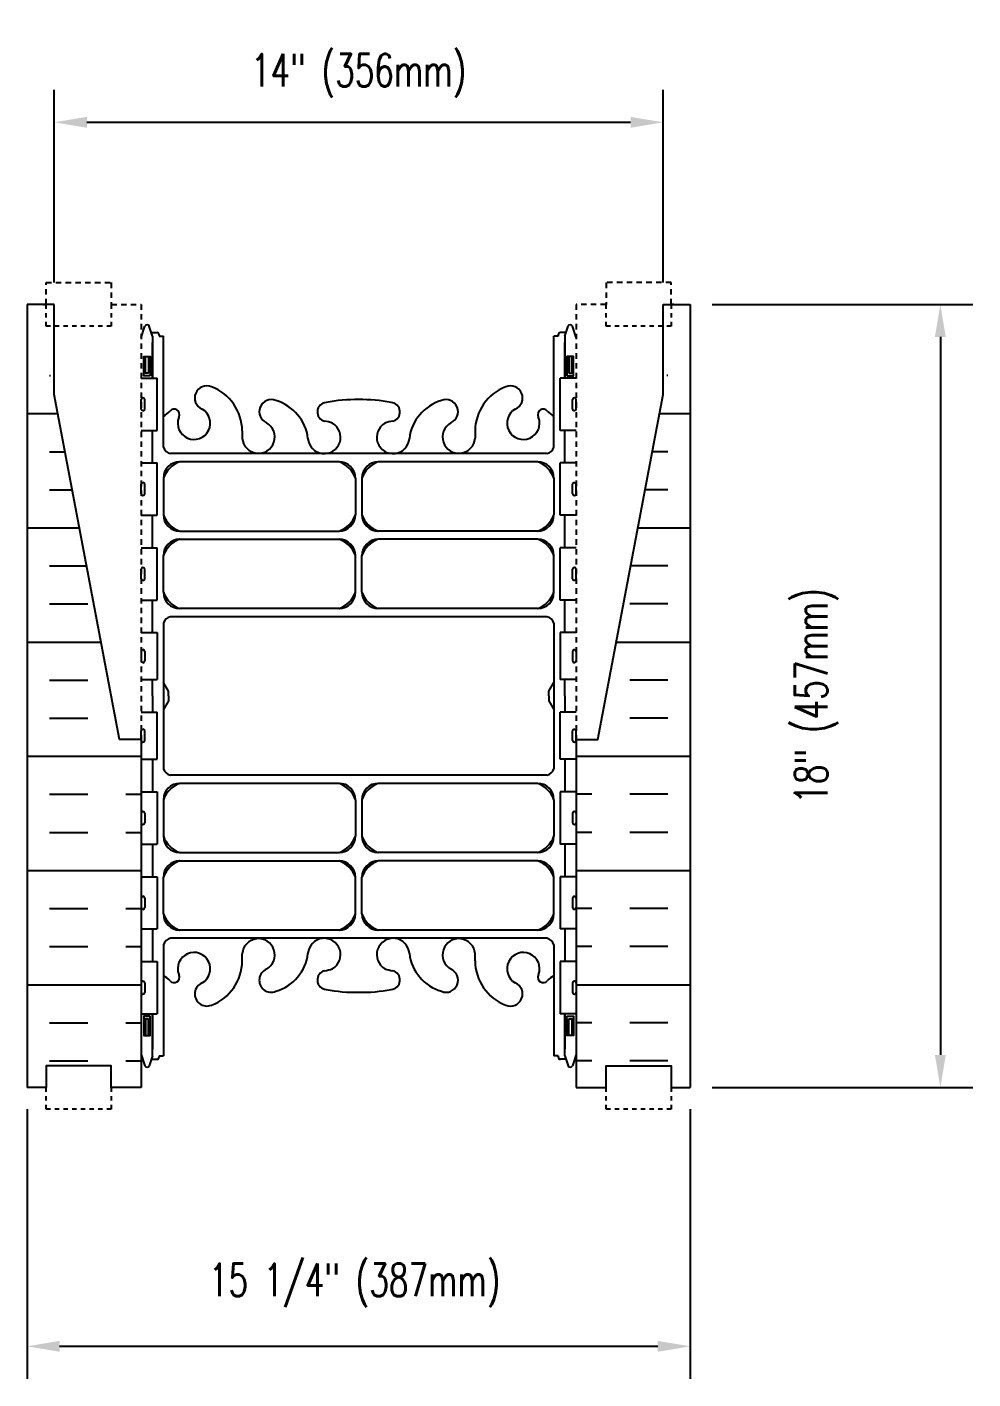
# Model space of a CAD drawing. Header units: inches. Extents: x 329.2 to 384.6, y 103.6 to 160.4.
# Drawn here: x 345.55 to 367.3, y 103.64 to 134.71 of the extents above; entities that cross this region are included whole.
import ezdxf

# ---------------------------------------------------------------- set-up
doc = ezdxf.new("R2010")
doc.units = ezdxf.units.IN
doc.header["$MEASUREMENT"] = 0
doc.linetypes.add('DASHED2', pattern=[0.375, 0.25, -0.125])
doc.linetypes.add('HIDDEN2', pattern=[0.1875, 0.125, -0.0625])
for name, color, linetype in [('HATCH', 12, 'Continuous'), ('Hidden2', 12, 'HIDDEN2'), ('line25', 2, 'Continuous'), ('LINE50', 5, 'Continuous'), ('LINE9', 9, 'Continuous'), ('TEXT', 4, 'Continuous'), ('Web_Edge', 9, 'Continuous')]:
    doc.layers.add(name, color=color, linetype=linetype)
doc.styles.add('DIM', font='romans.shx', dxfattribs={"width": 0.7})
doc.dimstyles.new('ext_8', dxfattribs={"dimscale": 8, "dimtxt": 0.09375, "dimasz": 0.09375, "dimexe": 0.09375, "dimexo": 0.0625, "dimgap": 0.0625, "dimtad": 1, "dimdec": 3, "dimzin": 3, "dimdsep": 46, "dimlunit": 4, "dimtxsty": 'DIM', "dimcen": 0.09, "dimdle": 0.09375, "dimclrt": 4, "dimadec": 0, "dimazin": 0, "dimtfac": 1, "dimtdec": 3, "dimtmove": 2, "dimatfit": 3, "dimfxl": 0, "dimfrac": 2, "dimtolj": 1, "dimtzin": 0, "dimarcsym": 0})

# ---------------------------------------------------------------- blocks, each defined once
blk = doc.blocks.new('*D23')
at = {"layer": 'Defpoints', "color": 0}
for p in [(360.801, 128.334), (360.801, 110.334), (366.55, 110.334)]:
    blk.add_point(p, dxfattribs=at)
at = {"layer": 'TEXT', "color": 0, "lineweight": -2}
for p, q in [((361.301, 128.334), (367.3, 128.334)), ((366.55, 127.584), (366.55, 111.084)), ((361.301, 110.334), (367.3, 110.334))]:
    blk.add_line(p, q, dxfattribs=at)
at = {"layer": 'TEXT', "color": 0}
for points in [[(366.425, 127.584), (366.675, 127.584), (366.55, 128.334)], [(366.425, 111.084), (366.675, 111.084), (366.55, 110.334)]]:
    blk.add_solid(points, dxfattribs=at)
at = {"layer": 'TEXT', "color": 4, "insert": (363.704, 119.334), "char_height": 0.75, "attachment_point": 5, "rotation": 90, "style": 'DIM'}
blk.add_mtext('\\A1;18" (457mm)', dxfattribs=at)
blk = doc.blocks.new('*D24')
at = {"layer": 'Defpoints', "color": 0}
for p in [(360.176, 132.518), (346.176, 128.334), (360.176, 128.334)]:
    blk.add_point(p, dxfattribs=at)
at = {"layer": 'TEXT', "color": 0, "lineweight": -2}
for p, q in [((346.176, 128.834), (346.176, 133.268)), ((360.176, 128.834), (360.176, 133.268)), ((346.926, 132.518), (359.426, 132.518))]:
    blk.add_line(p, q, dxfattribs=at)
at = {"layer": 'TEXT', "color": 0}
for points in [[(346.926, 132.643), (346.926, 132.393), (346.176, 132.518)], [(359.426, 132.643), (359.426, 132.393), (360.176, 132.518)]]:
    blk.add_solid(points, dxfattribs=at)
at = {"layer": 'TEXT', "color": 4, "insert": (353.176, 133.589), "char_height": 0.75, "attachment_point": 5, "style": 'DIM'}
blk.add_mtext('\\A1;14" (356mm)', dxfattribs=at)
blk = doc.blocks.new('*D25')
at = {"layer": 'Defpoints', "color": 0}
for p in [(345.551, 110.334), (360.801, 110.334), (360.801, 104.386)]:
    blk.add_point(p, dxfattribs=at)
at = {"layer": 'TEXT', "color": 0, "lineweight": -2}
for p, q in [((345.551, 109.834), (345.551, 103.636)), ((360.801, 109.834), (360.801, 103.636)), ((346.301, 104.386), (360.051, 104.386))]:
    blk.add_line(p, q, dxfattribs=at)
at = {"layer": 'TEXT', "color": 0}
for points in [[(346.301, 104.511), (346.301, 104.261), (345.551, 104.386)], [(360.051, 104.511), (360.051, 104.261), (360.801, 104.386)]]:
    blk.add_solid(points, dxfattribs=at)
at = {"layer": 'TEXT', "color": 4, "insert": (353.085, 105.786), "char_height": 0.75, "attachment_point": 5, "style": 'DIM'}
blk.add_mtext('\\A1;15 1/4" (387mm)', dxfattribs=at)

msp = doc.modelspace()

# ---------------------------------------------------------------- hatches: boundary and pattern name
at = {"layer": 'HATCH'}
h = msp.add_hatch(dxfattribs=at)
h.set_pattern_fill('INSUL', color=256, scale=7, style=0)
h.set_pattern_definition([(0, (-2581.681, -341.429), (0, 2.625), []), (0, (-2581.681, -340.554), (0, 2.625), [0.875, -0.875]), (0, (-2581.681, -339.679), (0, 2.625), [0.875, -0.875])])
edge = h.paths.add_edge_path()
edge.add_line((348.1759, 118.3336), (347.6759, 118.3336))
edge.add_line((347.6759, 118.3336), (345.9259, 127.5836))
edge.add_line((345.9259, 127.5836), (345.9259, 128.3336))
edge.add_line((345.9259, 128.3336), (345.5509, 128.3336))
edge.add_line((345.5509, 128.3336), (345.5509, 110.3336))
edge.add_line((345.5509, 110.3336), (345.9884, 110.3336))
edge.add_line((345.9884, 110.3336), (345.9884, 110.8336))
edge.add_line((345.9884, 110.8336), (347.4884, 110.8336))
edge.add_line((347.4884, 110.8336), (347.4884, 110.3336))
edge.add_line((347.4884, 110.3336), (347.9259, 110.3336))
edge.add_line((348.1759, 118.3336), (348.1759, 110.3336))
h = msp.add_hatch(dxfattribs=at)
h.set_pattern_fill('INSUL', color=256, scale=7, style=0)
h.set_pattern_definition([(180, (3288.0328, -341.429), (0, 2.625), []), (180, (3288.0328, -340.554), (0, 2.625), [0.875, -0.875]), (180, (3288.0328, -339.679), (0, 2.625), [0.875, -0.875])])
edge = h.paths.add_edge_path()
edge.add_line((358.1759, 118.3336), (358.6759, 118.3336))
edge.add_line((358.6759, 118.3336), (360.4259, 127.5836))
edge.add_line((360.4259, 127.5836), (360.4259, 128.3336))
edge.add_line((360.4259, 128.3336), (360.8009, 128.3336))
edge.add_line((360.8009, 128.3336), (360.8009, 110.3336))
edge.add_line((360.8009, 110.3336), (360.3634, 110.3336))
edge.add_line((360.3634, 110.3336), (360.3634, 110.8336))
edge.add_line((360.3634, 110.8336), (358.8634, 110.8336))
edge.add_line((358.8634, 110.8336), (358.8634, 110.3336))
edge.add_line((358.8634, 110.3336), (358.4259, 110.3336))
edge.add_line((358.1759, 118.3336), (358.1759, 110.3336))

# ---------------------------------------------------------------- linework, layer by layer
at = {"layer": 'Hidden2'}
for points in [[(345.9259, 128.3336), (345.9884, 128.3336), (345.9884, 128.8336), (347.4884, 128.8336), (347.4884, 128.3336), (348.1759, 128.3336), (348.1759, 118.3336)], [(360.4259, 128.3336), (360.3634, 128.3336), (360.3634, 128.8336), (358.8634, 128.8336), (358.8634, 128.3336), (358.1759, 128.3336), (358.1759, 118.3336)]]:
    msp.add_lwpolyline(points, dxfattribs=at)
at = {"layer": 'line25'}
for p, q in [((348.1759, 126.6386), (348.5408, 126.6386)), ((348.5408, 125.4386), (348.5408, 126.6386)), ((358.1759, 126.6386), (357.8109, 126.6386)), ((357.8109, 125.4386), (357.8109, 126.6386)), ((348.1759, 125.4386), (348.5408, 125.4386)), ((358.1759, 125.4386), (357.8109, 125.4386)), ((348.1759, 124.6886), (348.5408, 124.6886)), ((348.5408, 123.4886), (348.5408, 124.6886)), ((358.1759, 124.6886), (357.8109, 124.6886)), ((357.8109, 123.4886), (357.8109, 124.6886)), ((348.1759, 123.4886), (348.5408, 123.4886)), ((358.1759, 123.4886), (357.8109, 123.4886)), ((348.1759, 122.7386), (348.5408, 122.7386)), ((348.5408, 121.5386), (348.5408, 122.7386)), ((358.1759, 122.7386), (357.8109, 122.7386)), ((357.8109, 121.5386), (357.8109, 122.7386)), ((348.1759, 121.5386), (348.5408, 121.5386)), ((358.1759, 121.5386), (357.8109, 121.5386)), ((348.1759, 120.7886), (348.5408, 120.7886)), ((348.5408, 120.7886), (348.5408, 119.7086)), ((358.1759, 120.7886), (357.8109, 120.7886)), ((357.8109, 120.7886), (357.8109, 119.7086)), ((348.1759, 119.7086), (348.5408, 119.7086)), ((358.1759, 119.7086), (357.8109, 119.7086)), ((348.1759, 118.9586), (348.5408, 118.9586)), ((348.5408, 117.8786), (348.5408, 118.9586)), ((358.1759, 118.9586), (357.8109, 118.9586)), ((357.8109, 117.8786), (357.8109, 118.9586)), ((348.1759, 118.3336), (348.1759, 110.3336)), ((348.1759, 118.3336), (348.1759, 110.3336)), ((358.1759, 118.3336), (358.1759, 110.3336)), ((348.1759, 117.8786), (348.5408, 117.8786)), ((358.1759, 117.8786), (357.8109, 117.8786)), ((348.1759, 117.1286), (348.5408, 117.1286)), ((348.5408, 117.1286), (348.5408, 115.9286)), ((358.1759, 117.1286), (357.8109, 117.1286)), ((357.8109, 117.1286), (357.8109, 115.9286)), ((348.1759, 115.9286), (348.5408, 115.9286)), ((358.1759, 115.9286), (357.8109, 115.9286)), ((348.1759, 115.1786), (348.5408, 115.1786)), ((348.5408, 115.1786), (348.5408, 113.9786)), ((358.1759, 115.1786), (357.8109, 115.1786)), ((357.8109, 115.1786), (357.8109, 113.9786)), ((348.1759, 113.9786), (348.5408, 113.9786)), ((358.1759, 113.9786), (357.8109, 113.9786)), ((348.1759, 113.2286), (348.5408, 113.2286)), ((348.5408, 113.2286), (348.5408, 112.0286)), ((358.1759, 113.2286), (357.8109, 113.2286)), ((357.8109, 113.2286), (357.8109, 112.0286)), ((348.1759, 112.0286), (348.5408, 112.0286)), ((358.1759, 112.0286), (357.8109, 112.0286))]:
    msp.add_line(p, q, dxfattribs=at)
at = {"layer": 'LINE50'}
for p, q in [((345.5509, 128.3336), (345.5509, 128.3336)), ((345.5509, 128.3336), (345.5509, 110.3336)), ((346.1759, 128.3336), (345.5509, 128.3336)), ((360.1759, 128.3336), (360.8009, 128.3336)), ((360.8009, 128.3336), (360.8009, 128.3336)), ((360.8009, 128.3336), (360.8009, 128.3336)), ((360.8009, 128.3336), (360.8009, 110.3336))]:
    msp.add_line(p, q, dxfattribs=at)
for points in [[(348.1759, 118.3336), (347.6759, 118.3336), (346.1759, 126.2622), (346.1759, 128.3336)], [(358.1759, 118.3336), (358.6759, 118.3336), (360.1759, 126.2622), (360.1759, 128.3336)], [(348.1759, 110.3336), (347.4884, 110.3336), (347.4884, 110.8336), (345.9884, 110.8336), (345.9884, 110.3336), (345.5509, 110.3336)], [(358.1759, 110.3336), (358.8634, 110.3336), (358.8634, 110.8336), (360.3634, 110.8336), (360.3634, 110.3336), (360.8009, 110.3336)]]:
    msp.add_lwpolyline(points, dxfattribs=at)
at = {"layer": 'LINE9'}
for p, q in [((348.2159, 126.1886), (348.2159, 126.1886)), ((358.1358, 126.1886), (358.1358, 126.1886)), ((348.1759, 125.9286), (348.1759, 126.1486)), ((348.1759, 126.0936), (348.1759, 126.0936)), ((348.1759, 125.9836), (348.1759, 125.9836)), ((348.2159, 125.8886), (348.2159, 125.8886)), ((348.2559, 125.9286), (348.2559, 126.1486)), ((358.0958, 125.9286), (358.0958, 126.1486)), ((358.1358, 125.8886), (358.1358, 125.8886)), ((358.1758, 125.9286), (358.1758, 126.1486)), ((358.1759, 126.0936), (358.1758, 126.0936)), ((358.1759, 125.9836), (358.1758, 125.9836)), ((348.1759, 123.9786), (348.1759, 124.1986)), ((348.1759, 124.1436), (348.1759, 124.1436)), ((348.1759, 124.0336), (348.1759, 124.0336)), ((348.2159, 124.2386), (348.2159, 124.2386)), ((348.2559, 123.9786), (348.2559, 124.1986)), ((358.0958, 123.9786), (358.0958, 124.1986)), ((358.1358, 124.2386), (358.1358, 124.2386)), ((358.1758, 123.9786), (358.1758, 124.1986)), ((358.1759, 124.1436), (358.1758, 124.1436)), ((358.1759, 124.0336), (358.1758, 124.0336)), ((348.2159, 123.9386), (348.2159, 123.9386)), ((358.1358, 123.9386), (358.1358, 123.9386)), ((348.1759, 122.0286), (348.1759, 122.2486)), ((348.1759, 122.1936), (348.1759, 122.1936)), ((348.2159, 122.2886), (348.2159, 122.2886)), ((348.2559, 122.0286), (348.2559, 122.2486)), ((358.0958, 122.0286), (358.0958, 122.2486)), ((358.1358, 122.2886), (358.1358, 122.2886)), ((358.1758, 122.0286), (358.1758, 122.2486)), ((358.1759, 122.1936), (358.1758, 122.1936)), ((348.1759, 122.0836), (348.1759, 122.0836)), ((348.2159, 121.9886), (348.2159, 121.9886)), ((358.1358, 121.9886), (358.1358, 121.9886)), ((358.1759, 122.0836), (358.1758, 122.0836)), ((348.1759, 120.3586), (348.1759, 120.1386)), ((348.1759, 120.3036), (348.1759, 120.3036)), ((348.2159, 120.3986), (348.2159, 120.3986)), ((348.2559, 120.3586), (348.2559, 120.1386)), ((358.0958, 120.3586), (358.0958, 120.1386)), ((358.1358, 120.3986), (358.1358, 120.3986)), ((358.1758, 120.3586), (358.1758, 120.1386)), ((358.1759, 120.3036), (358.1758, 120.3036)), ((348.1759, 120.1936), (348.1759, 120.1936)), ((348.2159, 120.0986), (348.2159, 120.0986)), ((358.1358, 120.0986), (358.1358, 120.0986)), ((358.1759, 120.1936), (358.1758, 120.1936)), ((348.1759, 118.3086), (348.1759, 118.5286)), ((348.1759, 118.4736), (348.1759, 118.4736)), ((348.2159, 118.5686), (348.2159, 118.5686)), ((348.2559, 118.3086), (348.2559, 118.5286)), ((358.0958, 118.3086), (358.0958, 118.5286)), ((358.1358, 118.5686), (358.1358, 118.5686)), ((358.1758, 118.3086), (358.1758, 118.5286)), ((358.1759, 118.4736), (358.1758, 118.4736)), ((348.1759, 118.3636), (348.1759, 118.3636)), ((348.2159, 118.2686), (348.2159, 118.2686)), ((358.1358, 118.2686), (358.1358, 118.2686)), ((358.1759, 118.3636), (358.1758, 118.3636)), ((348.1759, 116.6386), (348.1759, 116.4186)), ((348.1759, 116.5836), (348.1759, 116.5836)), ((348.2159, 116.6786), (348.2159, 116.6786)), ((348.2559, 116.6386), (348.2559, 116.4186)), ((358.0958, 116.6386), (358.0958, 116.4186)), ((358.1358, 116.6786), (358.1358, 116.6786)), ((358.1758, 116.6386), (358.1758, 116.4186)), ((358.1759, 116.5836), (358.1758, 116.5836)), ((348.1759, 116.4736), (348.1759, 116.4736)), ((348.2159, 116.3786), (348.2159, 116.3786)), ((358.1358, 116.3786), (358.1358, 116.3786)), ((358.1759, 116.4736), (358.1758, 116.4736)), ((348.1759, 114.6886), (348.1759, 114.4686)), ((348.2559, 114.6886), (348.2559, 114.4686)), ((358.0958, 114.6886), (358.0958, 114.4686)), ((358.1758, 114.6886), (358.1758, 114.4686)), ((348.1759, 114.6336), (348.1759, 114.6336)), ((348.1759, 114.5236), (348.1759, 114.5236)), ((348.2159, 114.4286), (348.2159, 114.4286)), ((358.1358, 114.4286), (358.1358, 114.4286)), ((358.1759, 114.6336), (358.1758, 114.6336)), ((358.1759, 114.5236), (358.1758, 114.5236)), ((348.1759, 112.7386), (348.1759, 112.5186)), ((348.1759, 112.6836), (348.1759, 112.6836)), ((348.1759, 112.5736), (348.1759, 112.5736)), ((348.2159, 112.7786), (348.2159, 112.7786)), ((348.2559, 112.7386), (348.2559, 112.5186)), ((358.0958, 112.7386), (358.0958, 112.5186)), ((358.1358, 112.7786), (358.1358, 112.7786)), ((358.1758, 112.7386), (358.1758, 112.5186)), ((358.1759, 112.6836), (358.1758, 112.6836)), ((358.1759, 112.5736), (358.1758, 112.5736)), ((348.2159, 112.4786), (348.2159, 112.4786)), ((358.1358, 112.4786), (358.1358, 112.4786))]:
    msp.add_line(p, q, dxfattribs=at)
at = {"layer": 'LINE9', "linetype": 'DASHED2', "ltscale": 0.15}
for points in [[(347.4884, 128.3336), (347.4884, 128.3336), (347.4884, 127.8336), (345.9884, 127.8336), (345.9884, 128.3336), (345.9884, 128.3336)], [(360.3634, 128.3336), (360.3634, 128.3336), (360.3634, 127.8336), (358.8634, 127.8336), (358.8634, 128.3336), (358.8634, 128.3336)], [(347.4884, 110.3336), (347.4884, 110.3336), (347.4884, 109.8336), (345.9884, 109.8336), (345.9884, 110.3336), (345.9884, 110.3336)], [(360.3634, 110.3336), (360.3634, 110.3336), (360.3634, 109.8336), (358.8634, 109.8336), (358.8634, 110.3336), (358.8634, 110.3336)]]:
    msp.add_lwpolyline(points, dxfattribs=at)
at = {"layer": 'LINE9'}
for centre, start, end in [((348.2159, 126.1486), 90, 180), ((348.2159, 126.1486), 360, 90), ((358.1358, 126.1486), 90, 180), ((358.1358, 126.1486), 0, 90), ((348.2159, 125.9286), 180, 270), ((348.2159, 125.9286), 270, 0), ((358.1358, 125.9286), 180, 270), ((358.1358, 125.9286), 270, 0), ((348.2159, 124.1986), 90, 180), ((348.2159, 123.9786), 180, 270), ((348.2159, 124.1986), 360, 90), ((348.2159, 123.9786), 270, 0), ((358.1358, 124.1986), 90, 180), ((358.1358, 123.9786), 180, 270), ((358.1358, 124.1986), 0, 90), ((358.1358, 123.9786), 270, 0), ((348.2159, 122.2486), 90, 180), ((348.2159, 122.2486), 360, 90), ((358.1358, 122.2486), 90, 180), ((358.1358, 122.2486), 0, 90), ((348.2159, 122.0286), 180, 270), ((348.2159, 122.0286), 270, 0), ((358.1358, 122.0286), 180, 270), ((358.1358, 122.0286), 270, 0), ((348.2159, 120.3586), 90, 180), ((348.2159, 120.3586), 0, 90), ((358.1358, 120.3586), 90, 180), ((358.1358, 120.3586), 360, 90), ((348.2159, 120.1386), 180, 270), ((348.2159, 120.1386), 270, 0), ((358.1358, 120.1386), 180, 270), ((358.1358, 120.1386), 270, 0), ((348.2159, 118.5286), 90, 180), ((348.2159, 118.5286), 360, 90), ((358.1358, 118.5286), 90, 180), ((358.1358, 118.5286), 0, 90), ((348.2159, 118.3086), 180, 270), ((348.2159, 118.3086), 270, 0), ((358.1358, 118.3086), 180, 270), ((358.1358, 118.3086), 270, 0), ((348.2159, 116.6386), 90, 180), ((348.2159, 116.6386), 0, 90), ((358.1358, 116.6386), 90, 180), ((358.1358, 116.6386), 360, 90), ((348.2159, 116.4186), 180, 270), ((348.2159, 116.4186), 270, 0), ((358.1358, 116.4186), 180, 270), ((358.1358, 116.4186), 270, 0), ((348.2159, 114.6886), 90, 180), ((348.2159, 114.6886), 0, 90), ((358.1358, 114.6886), 90, 180), ((358.1358, 114.6886), 360, 90), ((348.2159, 114.4686), 180, 270), ((348.2159, 114.4686), 270, 0), ((358.1358, 114.4686), 180, 270), ((358.1358, 114.4686), 270, 0), ((348.2159, 112.7386), 90, 180), ((348.2159, 112.5186), 180, 270), ((348.2159, 112.7386), 0, 90), ((348.2159, 112.5186), 270, 0), ((358.1358, 112.7386), 90, 180), ((358.1358, 112.5186), 180, 270), ((358.1358, 112.7386), 360, 90), ((358.1358, 112.5186), 270, 0)]:
    msp.add_arc(centre, 0.04, start, end, dxfattribs=at)
at = {"layer": 'Web_Edge'}
for p, q in [((348.1759, 127.5742), (348.2608, 127.8349)), ((348.4358, 127.6049), (348.3608, 127.8349)), ((357.9159, 127.6049), (357.9909, 127.8349)), ((358.1759, 127.5742), (358.0909, 127.8349)), ((348.4098, 127.6849), (348.5358, 127.6849)), ((348.4358, 127.6049), (348.4358, 126.6386)), ((348.5858, 127.6349), (348.5858, 127.6349)), ((348.5858, 127.6349), (348.5858, 127.6049)), ((348.5858, 127.6049), (348.6858, 127.6049)), ((348.6859, 125.0509), (348.6858, 127.6049)), ((357.7659, 127.6049), (357.6659, 127.6049)), ((357.6659, 125.0509), (357.6659, 127.6049)), ((357.7659, 127.6349), (357.7659, 127.6349)), ((357.7659, 127.6349), (357.7659, 127.6049)), ((357.9419, 127.6849), (357.8159, 127.6849)), ((357.9159, 127.6049), (357.9159, 126.6386)), ((349.0383, 125.7339), (349.05, 125.7552)), ((357.3134, 125.7339), (357.3017, 125.7552)), ((350.4995, 125.4234), (350.499, 125.2584)), ((355.8522, 125.4234), (355.8527, 125.2584)), ((357.5047, 124.9027), (348.847, 124.9027)), ((352.7246, 124.7152), (349.0609, 124.7152)), ((357.2909, 124.7152), (353.6271, 124.7152)), ((348.6859, 124.3402), (348.6859, 123.4994)), ((353.0996, 124.3402), (353.0996, 123.4994)), ((353.2521, 124.3411), (353.2521, 123.5002)), ((357.6659, 124.3402), (357.6659, 123.4994)), ((349.0609, 123.1244), (352.7246, 123.1244)), ((357.2909, 123.1244), (353.6271, 123.1244)), ((349.0609, 122.9338), (352.7246, 122.9338)), ((357.2909, 122.9338), (353.6271, 122.9338)), ((348.6859, 121.718), (348.6859, 122.5588)), ((353.0996, 121.718), (353.0996, 122.5588)), ((353.2521, 121.7172), (353.2521, 122.558)), ((357.6659, 121.718), (357.6659, 122.5588)), ((352.7246, 121.343), (349.0609, 121.343)), ((357.2909, 121.343), (353.6271, 121.343)), ((348.6859, 121.0074), (348.6859, 117.6598)), ((357.5047, 121.1555), (348.847, 121.1555)), ((357.6659, 121.0074), (357.6659, 117.6598)), ((348.8058, 119.4459), (348.6858, 119.6459)), ((348.8058, 119.4459), (348.6858, 119.6459)), ((357.5459, 119.4459), (357.6659, 119.6459)), ((357.5459, 119.4459), (357.6659, 119.6459)), ((348.8058, 119.3336), (348.8058, 119.4459)), ((348.8058, 119.3336), (348.8058, 119.4459)), ((348.8058, 119.3336), (348.8058, 119.2212)), ((348.8058, 119.3336), (348.8058, 119.2212)), ((357.5459, 119.3336), (357.5459, 119.4459)), ((357.5459, 119.3336), (357.5459, 119.4459)), ((357.5459, 119.3336), (357.5459, 119.2212)), ((357.5459, 119.3336), (357.5459, 119.2212)), ((348.8058, 119.2212), (348.6858, 119.0212)), ((348.8058, 119.2212), (348.6858, 119.0212)), ((357.5459, 119.2212), (357.6659, 119.0212)), ((357.5459, 119.2212), (357.6659, 119.0212)), ((357.5047, 117.5117), (348.847, 117.5117)), ((352.7246, 117.3242), (349.0609, 117.3242)), ((357.2909, 117.3242), (353.6271, 117.3242)), ((348.6859, 116.9492), (348.6859, 116.1084)), ((353.0996, 116.9492), (353.0996, 116.1084)), ((353.2521, 116.95), (353.2521, 116.1092)), ((357.6659, 116.9492), (357.6659, 116.1084)), ((349.0609, 115.7334), (352.7246, 115.7334)), ((357.2909, 115.7334), (353.6271, 115.7334)), ((349.0609, 115.5428), (352.7246, 115.5428)), ((357.2909, 115.5428), (353.6271, 115.5428)), ((348.6859, 114.3269), (348.6859, 115.1678)), ((353.0996, 114.3269), (353.0996, 115.1678)), ((353.2521, 114.3261), (353.2521, 115.1669)), ((357.6659, 114.3269), (357.6659, 115.1678)), ((357.5047, 113.7644), (348.847, 113.7644)), ((352.7246, 113.9519), (349.0609, 113.9519)), ((357.2909, 113.9519), (353.6271, 113.9519)), ((348.6859, 113.6163), (348.6858, 111.0623)), ((357.6659, 113.6163), (357.6659, 111.0623)), ((350.4995, 113.2438), (350.499, 113.4087)), ((355.8522, 113.2438), (355.8527, 113.4087)), ((349.0383, 112.9333), (349.05, 112.9119)), ((357.3134, 112.9333), (357.3017, 112.9119)), ((348.4358, 111.0623), (348.4358, 112.0286)), ((357.9159, 111.0623), (357.9159, 112.0286)), ((348.1759, 111.093), (348.2608, 110.8323)), ((348.4358, 111.0623), (348.3608, 110.8323)), ((348.4098, 110.9823), (348.5358, 110.9823)), ((348.5858, 111.0623), (348.6858, 111.0623)), ((348.5858, 111.0623), (348.5858, 111.0323)), ((348.5858, 111.0323), (348.5858, 111.0323)), ((357.7659, 111.0623), (357.6659, 111.0623)), ((357.7659, 111.0623), (357.7659, 111.0323)), ((357.7659, 111.0323), (357.7659, 111.0323)), ((357.9419, 110.9823), (357.8159, 110.9823)), ((357.9159, 111.0623), (357.9909, 110.8323)), ((358.1759, 111.093), (358.0909, 110.8323))]:
    msp.add_line(p, q, dxfattribs=at)
for points in [[(348.4358, 126.6386), (348.4358, 127.4549)], [(357.9159, 126.6386), (357.9159, 127.4549)], [(348.4358, 124.6886), (348.4358, 125.4386)], [(357.9159, 124.6886), (357.9159, 125.4386)], [(348.4358, 122.7386), (348.4358, 123.4886)], [(357.9159, 122.7386), (357.9159, 123.4886)], [(348.4358, 120.7886), (348.4358, 121.5386)], [(357.9159, 120.7886), (357.9159, 121.5386)], [(348.4358, 119.3336), (348.4358, 119.7086)], [(357.9159, 119.3336), (357.9159, 119.7086)], [(348.4358, 119.3336), (348.4358, 118.9586)], [(357.9159, 119.3336), (357.9159, 118.9586)], [(348.4358, 117.8786), (348.4358, 117.1286)], [(357.9159, 117.8786), (357.9159, 117.1286)], [(348.4358, 115.9286), (348.4358, 115.1786)], [(357.9159, 115.9286), (357.9159, 115.1786)], [(348.4358, 113.9786), (348.4358, 113.2286)], [(357.9159, 113.9786), (357.9159, 113.2286)], [(348.4358, 112.0286), (348.4358, 111.2123)], [(357.9159, 112.0286), (357.9159, 111.2123)]]:
    msp.add_lwpolyline(points, dxfattribs=at)
for points in [[(348.3858, 126.6949), (348.2358, 126.6949), (348.2358, 127.1349), (348.3858, 127.1349)], [(348.3458, 126.7549), (348.2758, 126.7549), (348.2758, 127.1349), (348.3458, 127.1349)], [(357.9659, 126.6949), (358.1159, 126.6949), (358.1159, 127.1349), (357.9659, 127.1349)], [(358.0059, 126.7549), (358.0759, 126.7549), (358.0759, 127.1349), (358.0059, 127.1349)], [(348.3858, 111.9723), (348.2358, 111.9723), (348.2358, 111.5323), (348.3858, 111.5323)], [(348.3458, 111.9123), (348.2758, 111.9123), (348.2758, 111.5323), (348.3458, 111.5323)], [(357.9659, 111.9723), (358.1159, 111.9723), (358.1159, 111.5323), (357.9659, 111.5323)], [(358.0059, 111.9123), (358.0759, 111.9123), (358.0759, 111.5323), (358.0059, 111.5323)]]:
    msp.add_lwpolyline(points, close=True, dxfattribs=at)
for centre, radius, start, end in [((348.3108, 127.8082), 0.0567, 28.07249, 151.92751), ((358.0409, 127.8082), 0.0567, 28.07249, 151.92751), ((348.5358, 127.6349), 0.05, 0, 90), ((357.8159, 127.6349), 0.05, 90, 180), ((349.6838, 126.1839), 0.277, 67.31998, 247.31998), ((349.408, 125.4171), 1.0916, 0.33317, 69.48254), ((356.9437, 125.4171), 1.0916, 110.51746, 179.66683), ((356.6679, 126.1839), 0.277, 292.68002, 112.68002), ((348.5055, 126.1704), 0.4413, 294.11868, 318.98732), ((348.9328, 125.7988), 0.125, 339.62427, 138.98732), ((349.3899, 125.6033), 0.375, 159.62427, 60.06847), ((351.1669, 125.8667), 0.277, 67.31998, 247.31998), ((350.9828, 125.1299), 1.0341, 6.66686, 73.66351), ((352.4459, 125.8615), 0.22, 95.18347, 255.7396), ((353.1227, 122.368), 3.7774, 89.19338, 100.62755), ((353.229, 122.368), 3.7774, 79.37245, 90.80662), ((353.9058, 125.8615), 0.22, 284.2604, 84.81653), ((355.3689, 125.1299), 1.0341, 106.33649, 173.33314), ((355.1848, 125.8667), 0.277, 292.68002, 112.68002), ((356.9619, 125.6033), 0.375, 119.93153, 20.37573), ((357.4189, 125.7988), 0.125, 41.01268, 200.37573), ((357.8462, 126.1704), 0.4413, 221.01268, 245.88177), ((350.873, 125.2862), 0.375, 184.24484, 60.06847), ((352.3839, 125.2777), 0.375, 184.24484, 60.06847), ((352.2772, 124.8221), 0.8341, 69.37291, 82.1063), ((353.9678, 125.2777), 0.375, 119.93153, 355.75516), ((354.0745, 124.8221), 0.8341, 97.8937, 110.62709), ((355.4787, 125.2862), 0.375, 119.93153, 355.75516), ((348.8946, 125.1162), 0.2188, 197.38821, 257.4322), ((357.4571, 125.1162), 0.2188, 282.5678, 342.60827), ((349.2677, 124.1334), 0.6175, 109.56816, 160.43184), ((349.0609, 124.3402), 0.375, 90, 180), ((352.5178, 124.1334), 0.6175, 19.56816, 70.43184), ((352.7246, 124.3402), 0.375, 360, 90), ((353.8339, 124.1334), 0.6175, 109.56816, 160.43184), ((353.6271, 124.3402), 0.375, 90, 180), ((357.084, 124.1334), 0.6175, 19.56816, 70.43184), ((357.2909, 124.3402), 0.375, 360, 90), ((349.2677, 123.7062), 0.6175, 199.56816, 250.43184), ((349.0609, 123.4994), 0.375, 180, 270), ((352.5178, 123.7062), 0.6175, 289.56816, 340.43184), ((352.7246, 123.4994), 0.375, 270, 0), ((353.8339, 123.7062), 0.6175, 199.56816, 250.43184), ((353.6271, 123.4994), 0.375, 180, 270), ((357.084, 123.7062), 0.6175, 289.56816, 340.43184), ((357.2909, 123.4994), 0.375, 270, 0), ((349.2677, 122.352), 0.6175, 109.56816, 160.43184), ((349.0609, 122.5588), 0.375, 90, 180), ((352.5178, 122.352), 0.6175, 19.56816, 70.43184), ((352.7246, 122.5588), 0.375, 360, 90), ((353.8339, 122.352), 0.6175, 109.56816, 160.43184), ((353.6271, 122.5588), 0.375, 90, 180), ((357.084, 122.352), 0.6175, 19.56816, 70.43184), ((357.2909, 122.5588), 0.375, 360, 90), ((349.2677, 121.9248), 0.6175, 199.56816, 250.43184), ((349.0609, 121.718), 0.375, 180, 270), ((352.5178, 121.9248), 0.6175, 289.56816, 340.43184), ((352.7246, 121.718), 0.375, 270, 0), ((353.8339, 121.9248), 0.6175, 199.56816, 250.43184), ((353.6271, 121.718), 0.375, 180, 270), ((357.084, 121.9248), 0.6175, 289.56816, 340.43184), ((357.2909, 121.718), 0.375, 270, 0), ((348.8946, 120.942), 0.2188, 102.5678, 162.61199), ((357.4571, 120.942), 0.2188, 17.39173, 77.4322), ((348.8946, 117.7252), 0.2188, 197.38801, 257.4322), ((357.4571, 117.7252), 0.2188, 282.5678, 342.60827), ((349.2677, 116.7424), 0.6175, 109.56816, 160.43184), ((349.0609, 116.9492), 0.375, 90, 180), ((352.5178, 116.7424), 0.6175, 19.56816, 70.43184), ((352.7246, 116.9492), 0.375, 360, 90), ((353.8339, 116.7424), 0.6175, 109.56816, 160.43184), ((353.6271, 116.9492), 0.375, 90, 180), ((357.084, 116.7424), 0.6175, 19.56816, 70.43184), ((357.2909, 116.9492), 0.375, 360, 90), ((349.2677, 116.3152), 0.6175, 199.56816, 250.43184), ((349.0609, 116.1084), 0.375, 180, 270), ((352.5178, 116.3152), 0.6175, 289.56816, 340.43184), ((352.7246, 116.1084), 0.375, 270, 0), ((353.8339, 116.3152), 0.6175, 199.56816, 250.43184), ((353.6271, 116.1084), 0.375, 180, 270), ((357.084, 116.3152), 0.6175, 289.56816, 340.43184), ((357.2909, 116.1084), 0.375, 270, 0), ((349.2677, 114.9609), 0.6175, 109.56816, 160.43184), ((349.0609, 115.1678), 0.375, 90, 180), ((352.5178, 114.9609), 0.6175, 19.56816, 70.43184), ((352.7246, 115.1678), 0.375, 360, 90), ((353.8339, 114.9609), 0.6175, 109.56816, 160.43184), ((353.6271, 115.1678), 0.375, 90, 180), ((357.084, 114.9609), 0.6175, 19.56816, 70.43184), ((357.2909, 115.1678), 0.375, 360, 90), ((349.2677, 114.5338), 0.6175, 199.56816, 250.43184), ((349.0609, 114.3269), 0.375, 180, 270), ((352.5178, 114.5338), 0.6175, 289.56816, 340.43184), ((352.7246, 114.3269), 0.375, 270, 0), ((353.8339, 114.5338), 0.6175, 199.56816, 250.43184), ((353.6271, 114.3269), 0.375, 180, 270), ((357.084, 114.5338), 0.6175, 289.56816, 340.43184), ((357.2909, 114.3269), 0.375, 270, 0), ((348.8946, 113.5509), 0.2188, 102.5678, 162.61179), ((350.873, 113.381), 0.375, 299.93153, 175.75516), ((352.3839, 113.3894), 0.375, 299.93153, 175.75516), ((353.9678, 113.3894), 0.375, 4.24484, 240.06847), ((355.4787, 113.381), 0.375, 4.24484, 240.06847), ((357.4571, 113.5509), 0.2188, 17.39173, 77.4322), ((349.3899, 113.0639), 0.375, 299.93153, 200.37573), ((350.9828, 113.5373), 1.0341, 286.33649, 353.33314), ((355.3689, 113.5373), 1.0341, 186.66686, 253.66351), ((356.9619, 113.0639), 0.375, 339.62427, 240.06847), ((349.408, 113.2501), 1.0916, 290.51746, 359.66683), ((356.9437, 113.2501), 1.0916, 180.33317, 249.48254), ((348.5055, 112.4968), 0.4413, 41.01268, 65.88132), ((348.9328, 112.8684), 0.125, 221.01268, 20.37573), ((351.1669, 112.8005), 0.277, 112.68002, 292.68002), ((352.4459, 112.8057), 0.22, 104.2604, 264.81653), ((352.2772, 113.8451), 0.8341, 277.8937, 290.62709), ((354.0745, 113.8451), 0.8341, 249.37291, 262.1063), ((353.9058, 112.8057), 0.22, 275.18347, 75.7396), ((355.1848, 112.8005), 0.277, 247.31998, 67.31998), ((357.4189, 112.8684), 0.125, 159.62427, 318.98732), ((357.8462, 112.4968), 0.4413, 114.11823, 138.98732), ((349.6838, 112.4833), 0.277, 112.68002, 292.68002), ((353.1227, 116.2992), 3.7774, 259.37245, 270.80662), ((353.229, 116.2992), 3.7774, 269.19338, 280.62755), ((356.6679, 112.4833), 0.277, 247.31998, 67.31998), ((348.5358, 111.0323), 0.05, 270, 0), ((357.8159, 111.0323), 0.05, 180, 270), ((348.3108, 110.859), 0.0567, 208.07249, 331.92751), ((358.0409, 110.859), 0.0567, 208.07249, 331.92751)]:
    msp.add_arc(centre, radius, start, end, dxfattribs=at)

# ---------------------------------------------------------------- dimensions: what is measured, and where the dimension line sits
at = {"layer": 'TEXT'}
dim = msp.add_linear_dim(base=(360.1759, 132.518), p1=(346.1759, 128.3336), p2=(360.1759, 128.3336), text='14" (356mm)', dimstyle='ext_8', dxfattribs=at)
dim.commit()
dim.dimension.update_dxf_attribs({"geometry": '*D24', "text_midpoint": (353.1759, 133.5894)})
dim = msp.add_linear_dim(base=(366.5501, 110.3336), p1=(360.8009, 128.3336), p2=(360.8009, 110.3336), angle=90, text='18" (457mm)', dimstyle='ext_8', dxfattribs=at)
dim.commit()
dim.dimension.update_dxf_attribs({"geometry": '*D23', "text_midpoint": (363.7042, 119.3336), "dimtype": 160})
dim = msp.add_linear_dim(base=(360.8009, 104.3855), p1=(345.5509, 110.3336), p2=(360.8009, 110.3336), text='15 1/4" (387mm)', dimstyle='ext_8', dxfattribs=at)
dim.commit()
dim.dimension.update_dxf_attribs({"geometry": '*D25', "text_midpoint": (353.0849, 105.7863), "dimtype": 160})

doc.saveas('drawing.dxf')
